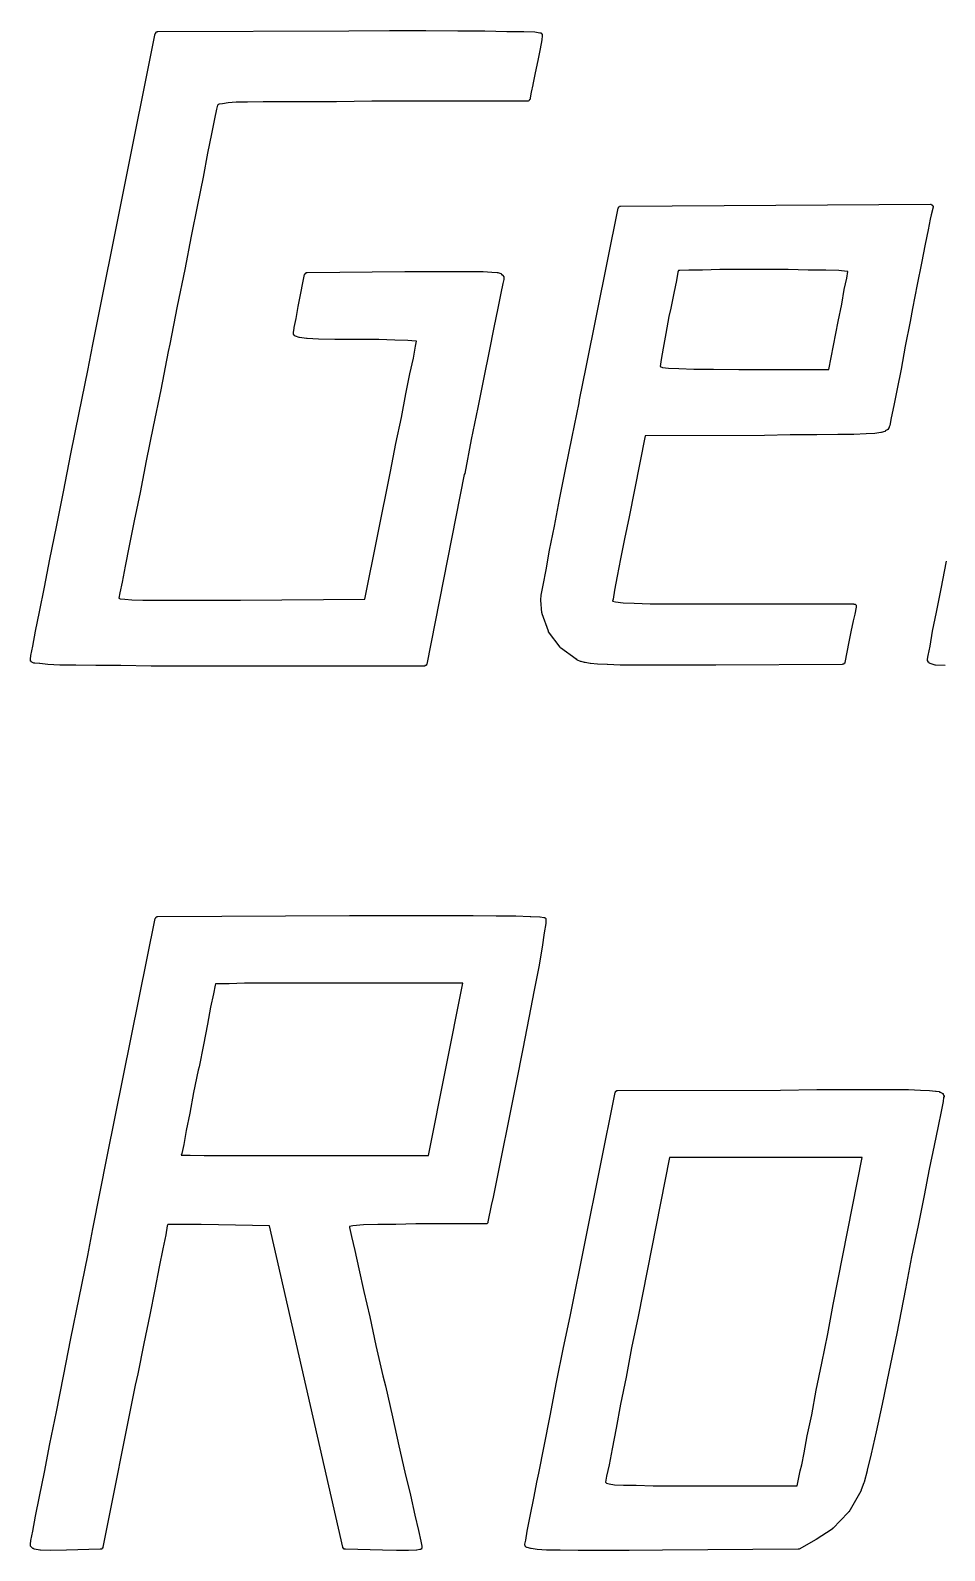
# Model space of a CAD drawing. Extents: x 101.3 to 133.5, y -168.4 to -100.4.
# Drawn here: x 101.559 to 103.39, y -160.374 to -157.33 of the extents above; entities that cross this region are included whole.
import ezdxf

# ---------------------------------------------------------------- set-up
doc = ezdxf.new("R2010")
doc.units = 0
doc.header["$MEASUREMENT"] = 0
doc.layers.add('BLACK', color=7, linetype='CONTINUOUS')

msp = doc.modelspace()

# ---------------------------------------------------------------- linework, layer by layer
at = {"layer": 'Black'}
for p, q in [((101.684, -157.959), (101.809, -157.336)), ((101.809, -157.336), (101.81, -157.336)), ((101.81, -157.335), (101.81, -157.334)), ((101.81, -157.334), (101.811, -157.334)), ((101.81, -157.336), (101.81, -157.335)), ((101.81, -157.335), (101.81, -157.335)), ((101.81, -157.335), (101.81, -157.335)), ((101.811, -157.334), (101.811, -157.333)), ((101.811, -157.333), (101.811, -157.333)), ((101.811, -157.333), (101.812, -157.333)), ((101.812, -157.333), (101.812, -157.333)), ((101.812, -157.333), (101.813, -157.333)), ((101.813, -157.333), (101.813, -157.332)), ((101.813, -157.332), (101.814, -157.332)), ((101.813, -157.333), (101.813, -157.333)), ((101.814, -157.332), (102.197, -157.331)), ((102.197, -157.331), (102.278, -157.33)), ((102.197, -157.331), (102.197, -157.331)), ((102.197, -157.331), (102.197, -157.331)), ((102.278, -157.33), (102.278, -157.33)), ((102.278, -157.33), (102.278, -157.33)), ((102.278, -157.33), (102.351, -157.33)), ((102.351, -157.33), (102.351, -157.33)), ((102.351, -157.33), (102.351, -157.33)), ((102.351, -157.33), (102.415, -157.331)), ((102.415, -157.331), (102.415, -157.331)), ((102.415, -157.331), (102.415, -157.331)), ((102.415, -157.331), (102.469, -157.331)), ((102.469, -157.331), (102.469, -157.331)), ((102.469, -157.331), (102.469, -157.331)), ((102.469, -157.331), (102.513, -157.332)), ((102.513, -157.332), (102.513, -157.332)), ((102.513, -157.332), (102.513, -157.332)), ((102.513, -157.332), (102.547, -157.332)), ((102.547, -157.332), (102.547, -157.332)), ((102.547, -157.332), (102.547, -157.332)), ((102.547, -157.332), (102.569, -157.333)), ((102.569, -157.333), (102.569, -157.333)), ((102.569, -157.333), (102.569, -157.333)), ((102.569, -157.333), (102.579, -157.335)), ((102.579, -157.335), (102.58, -157.335)), ((102.58, -157.335), (102.58, -157.335)), ((102.58, -157.335), (102.58, -157.335)), ((102.58, -157.335), (102.581, -157.335)), ((102.581, -157.335), (102.581, -157.335)), ((102.581, -157.335), (102.582, -157.335)), ((102.582, -157.335), (102.582, -157.336)), ((102.582, -157.336), (102.582, -157.336)), ((102.582, -157.336), (102.582, -157.336)), ((102.582, -157.336), (102.583, -157.337)), ((102.583, -157.337), (102.583, -157.337)), ((102.583, -157.337), (102.584, -157.337)), ((102.584, -157.341), (102.583, -157.349)), ((102.584, -157.337), (102.584, -157.337)), ((102.584, -157.337), (102.584, -157.338)), ((102.584, -157.338), (102.584, -157.339)), ((102.584, -157.339), (102.584, -157.339)), ((102.584, -157.339), (102.584, -157.339)), ((102.584, -157.339), (102.584, -157.34)), ((102.584, -157.34), (102.584, -157.34)), ((102.584, -157.34), (102.584, -157.341)), ((102.584, -157.341), (102.584, -157.341)), ((102.58, -157.367), (102.575, -157.39)), ((102.583, -157.349), (102.58, -157.367)), ((102.58, -157.367), (102.58, -157.367)), ((102.58, -157.367), (102.58, -157.367)), ((102.583, -157.349), (102.583, -157.349)), ((102.583, -157.349), (102.583, -157.349)), ((102.575, -157.39), (102.57, -157.415)), ((102.575, -157.39), (102.575, -157.39)), ((102.575, -157.39), (102.575, -157.39)), ((102.57, -157.415), (102.565, -157.438)), ((102.57, -157.415), (102.57, -157.415)), ((102.57, -157.415), (102.57, -157.415)), ((102.562, -157.454), (102.559, -157.469)), ((102.565, -157.439), (102.562, -157.454)), ((102.562, -157.454), (102.562, -157.454)), ((102.562, -157.454), (102.562, -157.454)), ((102.565, -157.438), (102.565, -157.438)), ((102.565, -157.438), (102.565, -157.439)), ((101.932, -157.488), (101.928, -157.507)), ((101.934, -157.48), (101.932, -157.488)), ((101.935, -157.479), (101.934, -157.48)), ((101.937, -157.478), (101.935, -157.479)), ((101.944, -157.477), (101.937, -157.478)), ((101.955, -157.475), (101.944, -157.477)), ((101.971, -157.474), (101.955, -157.475)), ((101.994, -157.474), (101.971, -157.474)), ((102.025, -157.473), (101.994, -157.474)), ((102.064, -157.473), (102.025, -157.473)), ((102.025, -157.473), (102.025, -157.473)), ((102.113, -157.473), (102.064, -157.473)), ((102.064, -157.473), (102.064, -157.473)), ((102.172, -157.473), (102.113, -157.473)), ((102.243, -157.472), (102.172, -157.473)), ((102.554, -157.472), (102.243, -157.472)), ((102.555, -157.472), (102.554, -157.472)), ((102.554, -157.472), (102.554, -157.472)), ((102.556, -157.472), (102.555, -157.472)), ((102.555, -157.472), (102.555, -157.472)), ((102.555, -157.472), (102.555, -157.472)), ((102.557, -157.471), (102.556, -157.472)), ((102.558, -157.47), (102.557, -157.471)), ((102.557, -157.471), (102.557, -157.471)), ((102.557, -157.471), (102.557, -157.471)), ((102.557, -157.471), (102.557, -157.471)), ((102.559, -157.469), (102.558, -157.469)), ((102.558, -157.469), (102.558, -157.47)), ((102.558, -157.47), (102.558, -157.47)), ((102.558, -157.47), (102.558, -157.47)), ((101.928, -157.507), (101.922, -157.537)), ((101.922, -157.537), (101.914, -157.576)), ((101.922, -157.537), (101.922, -157.537)), ((101.914, -157.576), (101.905, -157.624)), ((101.914, -157.576), (101.914, -157.576)), ((101.905, -157.624), (101.894, -157.679)), ((101.905, -157.624), (101.905, -157.624)), ((101.894, -157.679), (101.881, -157.742)), ((101.894, -157.679), (101.894, -157.679)), ((103.052, -157.68), (103.362, -157.678)), ((103.362, -157.678), (103.362, -157.678)), ((103.362, -157.678), (103.363, -157.678)), ((103.362, -157.678), (103.362, -157.678)), ((103.363, -157.678), (103.364, -157.679)), ((103.364, -157.679), (103.364, -157.679)), ((103.364, -157.679), (103.364, -157.679)), ((103.364, -157.679), (103.364, -157.679)), ((103.364, -157.679), (103.365, -157.679)), ((103.365, -157.679), (103.365, -157.68)), ((102.672, -158.004), (102.736, -157.686)), ((102.736, -157.686), (102.737, -157.685)), ((102.737, -157.684), (102.738, -157.683)), ((102.737, -157.685), (102.737, -157.684)), ((102.737, -157.684), (102.737, -157.684)), ((102.737, -157.684), (102.737, -157.684)), ((102.738, -157.683), (102.739, -157.682)), ((102.738, -157.683), (102.738, -157.683)), ((102.738, -157.683), (102.738, -157.683)), ((102.738, -157.683), (102.738, -157.683)), ((102.739, -157.682), (102.74, -157.682)), ((102.74, -157.682), (102.74, -157.682)), ((102.74, -157.682), (102.74, -157.682)), ((102.74, -157.682), (102.741, -157.682)), ((102.741, -157.682), (103.052, -157.68)), ((102.741, -157.682), (102.741, -157.682)), ((103.361, -157.708), (103.357, -157.729)), ((103.363, -157.699), (103.361, -157.708)), ((103.361, -157.708), (103.361, -157.708)), ((103.367, -157.684), (103.363, -157.699)), ((103.365, -157.68), (103.365, -157.68)), ((103.365, -157.68), (103.366, -157.68)), ((103.366, -157.68), (103.366, -157.681)), ((103.366, -157.681), (103.366, -157.681)), ((103.366, -157.681), (103.366, -157.681)), ((103.366, -157.681), (103.367, -157.682)), ((103.367, -157.682), (103.367, -157.682)), ((103.367, -157.682), (103.367, -157.683)), ((103.367, -157.683), (103.367, -157.683)), ((103.367, -157.683), (103.367, -157.683)), ((103.367, -157.683), (103.367, -157.684)), ((103.367, -157.684), (103.367, -157.684)), ((103.367, -157.684), (103.367, -157.684)), ((103.357, -157.729), (103.351, -157.758)), ((103.357, -157.729), (103.357, -157.729)), ((101.881, -157.742), (101.868, -157.809)), ((103.351, -157.758), (103.344, -157.796)), ((103.351, -157.758), (103.351, -157.758)), ((103.344, -157.796), (103.335, -157.839)), ((103.344, -157.796), (103.344, -157.796)), ((101.868, -157.809), (101.853, -157.882)), ((102.097, -157.873), (102.108, -157.819)), ((102.108, -157.819), (102.109, -157.818)), ((102.109, -157.817), (102.11, -157.816)), ((102.109, -157.818), (102.109, -157.817)), ((102.109, -157.817), (102.109, -157.817)), ((102.109, -157.817), (102.109, -157.817)), ((102.109, -157.817), (102.109, -157.817)), ((102.11, -157.816), (102.11, -157.816)), ((102.11, -157.816), (102.11, -157.816)), ((102.11, -157.816), (102.111, -157.816)), ((102.111, -157.816), (102.111, -157.815)), ((102.111, -157.815), (102.112, -157.815)), ((102.112, -157.815), (102.112, -157.815)), ((102.112, -157.815), (102.112, -157.815)), ((102.112, -157.815), (102.113, -157.815)), ((102.113, -157.815), (102.309, -157.813)), ((102.309, -157.813), (102.309, -157.813)), ((102.309, -157.813), (102.364, -157.813)), ((102.364, -157.813), (102.364, -157.813)), ((102.364, -157.813), (102.364, -157.813)), ((102.364, -157.813), (102.408, -157.813)), ((102.408, -157.813), (102.408, -157.813)), ((102.408, -157.813), (102.408, -157.813)), ((102.408, -157.813), (102.441, -157.813)), ((102.441, -157.813), (102.441, -157.813)), ((102.441, -157.813), (102.441, -157.813)), ((102.441, -157.813), (102.466, -157.813)), ((102.466, -157.813), (102.466, -157.813)), ((102.466, -157.813), (102.466, -157.813)), ((102.466, -157.813), (102.483, -157.814)), ((102.483, -157.814), (102.483, -157.814)), ((102.483, -157.814), (102.483, -157.814)), ((102.483, -157.814), (102.494, -157.815)), ((102.494, -157.815), (102.495, -157.815)), ((102.495, -157.815), (102.495, -157.815)), ((102.495, -157.815), (102.501, -157.817)), ((102.501, -157.817), (102.502, -157.817)), ((102.502, -157.817), (102.502, -157.818)), ((102.502, -157.818), (102.502, -157.818)), ((102.502, -157.818), (102.503, -157.818)), ((102.503, -157.818), (102.503, -157.818)), ((102.503, -157.818), (102.503, -157.819)), ((102.503, -157.819), (102.506, -157.821)), ((102.507, -157.829), (102.505, -157.837)), ((102.506, -157.821), (102.506, -157.821)), ((102.506, -157.821), (102.506, -157.821)), ((102.506, -157.821), (102.506, -157.822)), ((102.506, -157.822), (102.507, -157.823)), ((102.507, -157.823), (102.507, -157.823)), ((102.507, -157.823), (102.507, -157.823)), ((102.507, -157.823), (102.507, -157.824)), ((102.507, -157.824), (102.507, -157.824)), ((102.507, -157.824), (102.507, -157.824)), ((102.507, -157.824), (102.507, -157.825)), ((102.507, -157.825), (102.507, -157.828)), ((102.507, -157.828), (102.507, -157.828)), ((102.507, -157.828), (102.507, -157.829)), ((102.507, -157.829), (102.507, -157.829)), ((102.853, -157.831), (102.848, -157.856)), ((102.856, -157.814), (102.853, -157.831)), ((102.853, -157.831), (102.853, -157.831)), ((102.853, -157.831), (102.853, -157.831)), ((102.857, -157.811), (102.856, -157.814)), ((102.856, -157.814), (102.856, -157.814)), ((102.856, -157.814), (102.856, -157.814)), ((102.86, -157.811), (102.857, -157.811)), ((102.878, -157.81), (102.86, -157.811)), ((102.905, -157.81), (102.878, -157.81)), ((102.94, -157.809), (102.905, -157.81)), ((102.905, -157.81), (102.905, -157.81)), ((102.981, -157.809), (102.94, -157.809)), ((102.94, -157.809), (102.94, -157.809)), ((103.027, -157.809), (102.981, -157.809)), ((103.031, -157.809), (103.027, -157.809)), ((103.077, -157.809), (103.031, -157.809)), ((103.117, -157.81), (103.077, -157.809)), ((103.077, -157.809), (103.077, -157.809)), ((103.152, -157.81), (103.117, -157.81)), ((103.178, -157.811), (103.152, -157.81)), ((103.195, -157.813), (103.178, -157.811)), ((103.189, -157.849), (103.194, -157.826)), ((103.194, -157.826), (103.196, -157.813)), ((103.196, -157.813), (103.195, -157.813)), ((102.501, -157.856), (102.495, -157.886)), ((102.505, -157.837), (102.501, -157.856)), ((102.505, -157.837), (102.505, -157.837)), ((102.848, -157.856), (102.842, -157.886)), ((102.848, -157.856), (102.848, -157.856)), ((102.848, -157.856), (102.848, -157.856)), ((103.184, -157.878), (103.189, -157.849)), ((103.335, -157.839), (103.326, -157.887)), ((103.335, -157.839), (103.335, -157.839)), ((101.853, -157.882), (101.838, -157.958)), ((101.853, -157.882), (101.853, -157.882)), ((102.091, -157.907), (102.095, -157.883)), ((102.095, -157.883), (102.097, -157.873)), ((102.095, -157.883), (102.095, -157.883)), ((102.095, -157.883), (102.095, -157.883)), ((102.097, -157.873), (102.097, -157.873)), ((102.097, -157.873), (102.097, -157.873)), ((102.495, -157.886), (102.487, -157.925)), ((102.495, -157.886), (102.495, -157.886)), ((102.842, -157.886), (102.838, -157.903)), ((102.842, -157.886), (102.842, -157.886)), ((102.842, -157.886), (102.842, -157.886)), ((103.177, -157.913), (103.184, -157.878)), ((103.184, -157.878), (103.184, -157.878)), ((103.326, -157.887), (103.321, -157.913)), ((102.087, -157.925), (102.091, -157.907)), ((102.091, -157.907), (102.091, -157.907)), ((102.091, -157.907), (102.091, -157.907)), ((102.838, -157.903), (102.832, -157.937)), ((102.838, -157.903), (102.838, -157.903)), ((103.158, -158.009), (103.177, -157.913)), ((103.177, -157.913), (103.177, -157.913)), ((103.321, -157.913), (103.311, -157.962)), ((103.321, -157.913), (103.321, -157.913)), ((102.086, -157.935), (102.087, -157.926)), ((102.086, -157.936), (102.086, -157.935)), ((102.086, -157.937), (102.086, -157.936)), ((102.086, -157.938), (102.086, -157.937)), ((102.086, -157.937), (102.086, -157.937)), ((102.086, -157.937), (102.086, -157.937)), ((102.086, -157.937), (102.086, -157.937)), ((102.087, -157.94), (102.086, -157.938)), ((102.087, -157.926), (102.087, -157.925)), ((102.087, -157.925), (102.087, -157.925)), ((102.088, -157.941), (102.087, -157.94)), ((102.087, -157.94), (102.087, -157.94)), ((102.087, -157.94), (102.087, -157.94)), ((102.089, -157.942), (102.088, -157.941)), ((102.088, -157.941), (102.088, -157.941)), ((102.088, -157.941), (102.088, -157.941)), ((102.088, -157.941), (102.088, -157.941)), ((102.09, -157.942), (102.089, -157.942)), ((102.097, -157.945), (102.09, -157.942)), ((102.09, -157.942), (102.09, -157.942)), ((102.09, -157.942), (102.09, -157.942)), ((102.098, -157.945), (102.097, -157.945)), ((102.097, -157.945), (102.097, -157.945)), ((102.112, -157.947), (102.098, -157.945)), ((102.113, -157.947), (102.112, -157.947)), ((102.112, -157.947), (102.112, -157.947)), ((102.136, -157.948), (102.113, -157.947)), ((102.169, -157.949), (102.136, -157.948)), ((102.136, -157.948), (102.136, -157.948)), ((102.136, -157.948), (102.136, -157.948)), ((102.214, -157.949), (102.169, -157.949)), ((102.169, -157.949), (102.169, -157.949)), ((102.169, -157.949), (102.169, -157.949)), ((102.219, -157.949), (102.214, -157.949)), ((102.214, -157.949), (102.214, -157.949)), ((102.214, -157.949), (102.214, -157.949)), ((102.257, -157.949), (102.219, -157.949)), ((102.289, -157.95), (102.257, -157.949)), ((102.315, -157.951), (102.289, -157.95)), ((102.331, -157.952), (102.315, -157.951)), ((102.33, -157.962), (102.332, -157.952)), ((102.332, -157.952), (102.331, -157.952)), ((102.487, -157.925), (102.478, -157.972)), ((102.487, -157.925), (102.487, -157.925)), ((102.832, -157.937), (102.826, -157.966)), ((101.674, -158.011), (101.684, -157.959)), ((101.684, -157.959), (101.684, -157.959)), ((101.835, -157.973), (101.82, -158.05)), ((101.838, -157.958), (101.835, -157.973)), ((101.835, -157.973), (101.835, -157.973)), ((102.326, -157.986), (102.33, -157.962)), ((102.478, -157.972), (102.467, -158.025)), ((102.826, -157.966), (102.822, -157.989)), ((102.826, -157.966), (102.826, -157.966)), ((103.311, -157.962), (103.303, -158.008)), ((103.311, -157.962), (103.311, -157.962)), ((103.311, -157.962), (103.311, -157.962)), ((101.657, -158.096), (101.674, -158.011)), ((101.674, -158.011), (101.674, -158.011)), ((102.319, -158.018), (102.326, -157.986)), ((102.659, -158.07), (102.672, -158.004)), ((102.822, -157.989), (102.82, -158.003)), ((102.82, -158.003), (102.82, -158.003)), ((102.82, -158.003), (102.825, -158.005)), ((102.825, -158.005), (102.837, -158.006)), ((102.837, -158.006), (102.858, -158.007)), ((102.858, -158.007), (102.888, -158.008)), ((102.888, -158.008), (102.927, -158.008)), ((102.927, -158.008), (102.927, -158.008)), ((102.927, -158.008), (102.978, -158.009)), ((102.978, -158.009), (102.988, -158.009)), ((102.988, -158.009), (103.158, -158.009)), ((103.303, -158.008), (103.295, -158.048)), ((103.303, -158.008), (103.303, -158.008)), ((103.303, -158.008), (103.303, -158.008)), ((102.311, -158.058), (102.319, -158.018)), ((102.467, -158.025), (102.455, -158.085)), ((102.467, -158.025), (102.467, -158.025)), ((101.82, -158.05), (101.805, -158.123)), ((101.82, -158.05), (101.82, -158.05)), ((102.302, -158.105), (102.311, -158.058)), ((102.658, -158.076), (102.659, -158.07)), ((103.295, -158.048), (103.288, -158.081)), ((103.295, -158.048), (103.295, -158.048)), ((103.295, -158.048), (103.295, -158.048)), ((101.64, -158.178), (101.657, -158.096)), ((101.657, -158.096), (101.657, -158.096)), ((102.291, -158.157), (102.302, -158.105)), ((102.302, -158.105), (102.302, -158.105)), ((102.455, -158.085), (102.442, -158.149)), ((102.644, -158.144), (102.658, -158.076)), ((102.658, -158.076), (102.658, -158.076)), ((102.658, -158.076), (102.658, -158.076)), ((103.288, -158.081), (103.283, -158.106)), ((103.288, -158.081), (103.288, -158.081)), ((103.288, -158.081), (103.288, -158.081)), ((101.805, -158.123), (101.791, -158.192)), ((101.805, -158.123), (101.805, -158.123)), ((103.262, -158.135), (103.25, -158.137)), ((103.263, -158.135), (103.262, -158.135)), ((103.262, -158.135), (103.262, -158.135)), ((103.27, -158.133), (103.263, -158.135)), ((103.271, -158.133), (103.27, -158.133)), ((103.275, -158.13), (103.271, -158.132)), ((103.271, -158.132), (103.271, -158.133)), ((103.276, -158.13), (103.275, -158.13)), ((103.275, -158.13), (103.275, -158.13)), ((103.277, -158.129), (103.276, -158.129)), ((103.276, -158.129), (103.276, -158.129)), ((103.276, -158.129), (103.276, -158.13)), ((103.278, -158.126), (103.277, -158.128)), ((103.277, -158.128), (103.277, -158.129)), ((103.279, -158.125), (103.278, -158.126)), ((103.28, -158.121), (103.279, -158.124)), ((103.279, -158.124), (103.279, -158.125)), ((103.283, -158.106), (103.28, -158.121)), ((103.28, -158.121), (103.28, -158.121)), ((103.28, -158.121), (103.28, -158.121)), ((103.283, -158.106), (103.283, -158.106)), ((103.283, -158.106), (103.283, -158.106)), ((102.28, -158.213), (102.291, -158.157)), ((102.442, -158.149), (102.429, -158.217)), ((102.631, -158.209), (102.644, -158.144)), ((102.644, -158.144), (102.644, -158.144)), ((102.644, -158.144), (102.644, -158.144)), ((102.79, -158.142), (102.758, -158.304)), ((103.029, -158.141), (102.79, -158.142)), ((103.081, -158.14), (103.029, -158.141)), ((103.029, -158.141), (103.029, -158.141)), ((103.029, -158.141), (103.029, -158.141)), ((103.082, -158.14), (103.081, -158.14)), ((103.081, -158.14), (103.081, -158.14)), ((103.134, -158.14), (103.082, -158.14)), ((103.176, -158.139), (103.134, -158.14)), ((103.134, -158.14), (103.134, -158.14)), ((103.134, -158.14), (103.134, -158.14)), ((103.208, -158.139), (103.176, -158.139)), ((103.176, -158.139), (103.176, -158.139)), ((103.176, -158.139), (103.176, -158.139)), ((103.233, -158.138), (103.208, -158.139)), ((103.208, -158.139), (103.208, -158.139)), ((103.208, -158.139), (103.208, -158.139)), ((103.25, -158.137), (103.233, -158.138)), ((103.233, -158.138), (103.233, -158.138)), ((103.233, -158.138), (103.233, -158.138)), ((103.25, -158.137), (103.25, -158.137)), ((103.25, -158.137), (103.25, -158.137)), ((101.625, -158.254), (101.64, -158.178)), ((101.64, -158.178), (101.64, -158.178)), ((101.791, -158.192), (101.779, -158.255)), ((101.791, -158.192), (101.791, -158.192)), ((102.229, -158.469), (102.28, -158.213)), ((102.28, -158.213), (102.28, -158.213)), ((102.428, -158.219), (102.353, -158.599)), ((102.429, -158.217), (102.428, -158.219)), ((102.619, -158.269), (102.631, -158.209)), ((102.631, -158.209), (102.631, -158.209)), ((101.611, -158.324), (101.625, -158.254)), ((101.625, -158.254), (101.625, -158.254)), ((101.779, -158.255), (101.767, -158.312)), ((101.779, -158.255), (101.779, -158.255)), ((102.609, -158.323), (102.619, -158.269)), ((102.619, -158.269), (102.619, -158.269)), ((102.619, -158.269), (102.619, -158.269)), ((101.767, -158.312), (101.757, -158.362)), ((101.767, -158.312), (101.767, -158.312)), ((102.758, -158.304), (102.749, -158.348)), ((101.598, -158.389), (101.611, -158.324)), ((101.611, -158.324), (101.611, -158.324)), ((102.599, -158.371), (102.609, -158.323)), ((102.609, -158.323), (102.609, -158.323)), ((102.609, -158.323), (102.609, -158.323)), ((102.749, -158.348), (102.741, -158.388)), ((101.757, -158.362), (101.749, -158.403)), ((101.757, -158.362), (101.757, -158.362)), ((101.757, -158.362), (101.757, -158.362)), ((102.592, -158.41), (102.599, -158.371)), ((102.599, -158.371), (102.599, -158.371)), ((102.599, -158.371), (102.599, -158.371)), ((101.587, -158.445), (101.598, -158.389)), ((101.598, -158.389), (101.598, -158.389)), ((101.749, -158.403), (101.743, -158.435)), ((101.749, -158.403), (101.749, -158.403)), ((101.749, -158.403), (101.749, -158.403)), ((102.741, -158.388), (102.734, -158.423)), ((102.741, -158.388), (102.741, -158.388)), ((103.383, -158.448), (103.394, -158.393)), ((101.743, -158.435), (101.738, -158.456)), ((101.743, -158.435), (101.743, -158.435)), ((101.743, -158.435), (101.743, -158.435)), ((102.586, -158.441), (102.592, -158.41)), ((102.592, -158.41), (102.592, -158.41)), ((102.592, -158.41), (102.592, -158.41)), ((102.734, -158.423), (102.729, -158.451)), ((101.577, -158.494), (101.587, -158.445)), ((101.587, -158.445), (101.587, -158.445)), ((101.738, -158.456), (101.736, -158.467)), ((101.736, -158.467), (101.736, -158.467)), ((101.736, -158.467), (101.736, -158.467)), ((101.736, -158.467), (101.736, -158.467)), ((101.736, -158.467), (101.736, -158.467)), ((101.736, -158.467), (101.739, -158.468)), ((101.738, -158.456), (101.738, -158.456)), ((101.738, -158.456), (101.738, -158.456)), ((101.739, -158.468), (101.748, -158.469)), ((101.748, -158.469), (101.762, -158.47)), ((101.762, -158.47), (101.784, -158.471)), ((101.98, -158.471), (102.229, -158.469)), ((102.581, -158.47), (102.582, -158.461)), ((102.581, -158.471), (102.581, -158.47)), ((102.582, -158.461), (102.586, -158.441)), ((102.582, -158.461), (102.582, -158.461)), ((102.582, -158.461), (102.582, -158.461)), ((102.586, -158.441), (102.586, -158.441)), ((102.586, -158.441), (102.586, -158.441)), ((102.726, -158.469), (102.725, -158.473)), ((102.729, -158.451), (102.726, -158.469)), ((102.729, -158.451), (102.729, -158.451)), ((103.374, -158.495), (103.383, -158.448)), ((103.383, -158.448), (103.383, -158.448)), ((103.383, -158.448), (103.383, -158.448)), ((101.569, -158.533), (101.577, -158.494)), ((101.577, -158.494), (101.577, -158.494)), ((101.577, -158.494), (101.577, -158.494)), ((101.784, -158.471), (101.813, -158.471)), ((101.813, -158.471), (101.851, -158.471)), ((101.851, -158.471), (101.9, -158.471)), ((101.9, -158.471), (101.959, -158.471)), ((101.959, -158.471), (101.98, -158.471)), ((102.583, -158.496), (102.581, -158.471)), ((102.581, -158.471), (102.581, -158.471)), ((102.584, -158.497), (102.583, -158.496)), ((102.584, -158.498), (102.584, -158.497)), ((102.597, -158.533), (102.584, -158.498)), ((102.725, -158.473), (102.731, -158.474)), ((102.731, -158.474), (102.746, -158.476)), ((102.746, -158.476), (102.768, -158.477)), ((102.768, -158.477), (102.8, -158.478)), ((102.8, -158.478), (102.841, -158.478)), ((102.841, -158.478), (102.841, -158.478)), ((102.841, -158.478), (102.893, -158.478)), ((102.893, -158.478), (102.957, -158.478)), ((102.957, -158.478), (102.964, -158.478)), ((102.964, -158.478), (103.208, -158.478)), ((103.21, -158.499), (103.207, -158.512)), ((103.208, -158.478), (103.208, -158.479)), ((103.208, -158.479), (103.209, -158.479)), ((103.209, -158.479), (103.209, -158.479)), ((103.209, -158.479), (103.21, -158.479)), ((103.21, -158.479), (103.21, -158.479)), ((103.21, -158.479), (103.21, -158.479)), ((103.21, -158.479), (103.211, -158.479)), ((103.213, -158.485), (103.21, -158.499)), ((103.211, -158.479), (103.212, -158.48)), ((103.212, -158.48), (103.212, -158.48)), ((103.212, -158.48), (103.212, -158.48)), ((103.212, -158.48), (103.212, -158.48)), ((103.212, -158.48), (103.213, -158.481)), ((103.213, -158.481), (103.213, -158.481)), ((103.213, -158.481), (103.213, -158.481)), ((103.213, -158.481), (103.213, -158.482)), ((103.213, -158.482), (103.213, -158.483)), ((103.213, -158.483), (103.213, -158.483)), ((103.213, -158.483), (103.213, -158.483)), ((103.213, -158.483), (103.213, -158.484)), ((103.213, -158.484), (103.213, -158.484)), ((103.213, -158.484), (103.213, -158.485)), ((103.213, -158.485), (103.213, -158.485)), ((103.366, -158.533), (103.374, -158.495)), ((103.374, -158.495), (103.374, -158.495)), ((103.374, -158.495), (103.374, -158.495)), ((103.207, -158.512), (103.202, -158.534)), ((103.207, -158.512), (103.207, -158.512)), ((101.564, -158.563), (101.569, -158.533)), ((101.569, -158.533), (101.569, -158.533)), ((101.569, -158.533), (101.569, -158.533)), ((102.597, -158.534), (102.597, -158.533)), ((102.62, -158.565), (102.597, -158.534)), ((102.597, -158.534), (102.597, -158.534)), ((103.198, -158.554), (103.19, -158.596)), ((103.202, -158.534), (103.198, -158.554)), ((103.198, -158.554), (103.198, -158.554)), ((103.361, -158.563), (103.366, -158.533)), ((103.366, -158.533), (103.366, -158.533)), ((103.366, -158.533), (103.366, -158.533)), ((101.559, -158.589), (101.56, -158.582)), ((101.559, -158.59), (101.559, -158.589)), ((101.559, -158.591), (101.559, -158.59)), ((101.559, -158.59), (101.559, -158.59)), ((101.559, -158.59), (101.559, -158.59)), ((101.559, -158.592), (101.559, -158.591)), ((101.559, -158.591), (101.559, -158.591)), ((101.559, -158.593), (101.559, -158.592)), ((101.56, -158.582), (101.564, -158.563)), ((101.56, -158.582), (101.56, -158.582)), ((101.56, -158.582), (101.56, -158.582)), ((101.564, -158.563), (101.564, -158.563)), ((101.564, -158.563), (101.564, -158.563)), ((102.621, -158.566), (102.62, -158.565)), ((102.652, -158.589), (102.621, -158.566)), ((102.621, -158.566), (102.621, -158.566)), ((102.652, -158.59), (102.652, -158.589)), ((102.652, -158.589), (102.652, -158.589)), ((102.654, -158.59), (102.652, -158.59)), ((102.654, -158.591), (102.654, -158.59)), ((102.655, -158.591), (102.654, -158.591)), ((102.661, -158.594), (102.655, -158.591)), ((103.356, -158.589), (103.357, -158.582)), ((103.356, -158.59), (103.356, -158.589)), ((103.356, -158.589), (103.356, -158.589)), ((103.356, -158.589), (103.356, -158.589)), ((103.356, -158.591), (103.356, -158.59)), ((103.356, -158.592), (103.356, -158.591)), ((103.356, -158.591), (103.356, -158.591)), ((103.356, -158.591), (103.356, -158.591)), ((103.358, -158.595), (103.356, -158.592)), ((103.356, -158.592), (103.356, -158.592)), ((103.356, -158.592), (103.356, -158.592)), ((103.356, -158.592), (103.356, -158.592)), ((103.357, -158.582), (103.361, -158.563)), ((103.357, -158.582), (103.357, -158.582)), ((103.357, -158.582), (103.357, -158.582)), ((103.361, -158.563), (103.361, -158.563)), ((103.361, -158.563), (103.361, -158.563)), ((101.56, -158.593), (101.559, -158.593)), ((101.56, -158.594), (101.56, -158.593)), ((101.56, -158.593), (101.56, -158.593)), ((101.56, -158.593), (101.56, -158.593)), ((101.561, -158.594), (101.56, -158.594)), ((101.561, -158.595), (101.561, -158.594)), ((101.561, -158.594), (101.561, -158.594)), ((101.562, -158.595), (101.561, -158.595)), ((101.566, -158.597), (101.562, -158.595)), ((101.562, -158.595), (101.562, -158.595)), ((101.562, -158.595), (101.562, -158.595)), ((101.567, -158.597), (101.566, -158.597)), ((101.568, -158.597), (101.567, -158.597)), ((101.577, -158.598), (101.568, -158.597)), ((101.578, -158.598), (101.577, -158.598)), ((101.594, -158.6), (101.578, -158.598)), ((101.578, -158.598), (101.578, -158.598)), ((101.618, -158.601), (101.594, -158.6)), ((101.594, -158.6), (101.594, -158.6)), ((101.594, -158.6), (101.594, -158.6)), ((101.65, -158.601), (101.618, -158.601)), ((101.618, -158.601), (101.618, -158.601)), ((101.618, -158.601), (101.618, -158.601)), ((101.69, -158.602), (101.65, -158.601)), ((101.65, -158.601), (101.65, -158.601)), ((101.65, -158.601), (101.65, -158.601)), ((101.74, -158.602), (101.69, -158.602)), ((101.69, -158.602), (101.69, -158.602)), ((101.69, -158.602), (101.69, -158.602)), ((101.801, -158.603), (101.74, -158.602)), ((101.74, -158.602), (101.74, -158.602)), ((101.74, -158.602), (101.74, -158.602)), ((101.872, -158.603), (101.801, -158.603)), ((101.801, -158.603), (101.801, -158.603)), ((101.801, -158.603), (101.801, -158.603)), ((101.956, -158.603), (101.872, -158.603)), ((101.872, -158.603), (101.872, -158.603)), ((101.872, -158.603), (101.872, -158.603)), ((102.348, -158.603), (101.956, -158.603)), ((101.956, -158.603), (101.956, -158.603)), ((101.956, -158.603), (101.956, -158.603)), ((102.349, -158.603), (102.348, -158.603)), ((102.35, -158.602), (102.349, -158.602)), ((102.349, -158.602), (102.349, -158.603)), ((102.349, -158.603), (102.349, -158.603)), ((102.349, -158.603), (102.349, -158.603)), ((102.351, -158.602), (102.35, -158.602)), ((102.352, -158.601), (102.351, -158.602)), ((102.351, -158.602), (102.351, -158.602)), ((102.351, -158.602), (102.351, -158.602)), ((102.353, -158.599), (102.352, -158.6)), ((102.352, -158.6), (102.352, -158.6)), ((102.352, -158.6), (102.352, -158.6)), ((102.352, -158.6), (102.352, -158.6)), ((102.352, -158.6), (102.352, -158.601)), ((102.662, -158.594), (102.661, -158.594)), ((102.661, -158.594), (102.661, -158.594)), ((102.669, -158.596), (102.662, -158.594)), ((102.67, -158.596), (102.669, -158.596)), ((102.68, -158.598), (102.67, -158.596)), ((102.67, -158.596), (102.67, -158.596)), ((102.681, -158.598), (102.68, -158.598)), ((102.695, -158.599), (102.681, -158.598)), ((102.681, -158.598), (102.681, -158.598)), ((102.714, -158.6), (102.695, -158.599)), ((102.695, -158.599), (102.695, -158.599)), ((102.695, -158.599), (102.695, -158.599)), ((102.715, -158.6), (102.714, -158.6)), ((102.714, -158.6), (102.714, -158.6)), ((102.74, -158.601), (102.715, -158.6)), ((102.773, -158.601), (102.74, -158.601)), ((102.74, -158.601), (102.74, -158.601)), ((102.74, -158.601), (102.74, -158.601)), ((102.816, -158.601), (102.773, -158.601)), ((102.773, -158.601), (102.773, -158.601)), ((102.773, -158.601), (102.773, -158.601)), ((102.868, -158.601), (102.816, -158.601)), ((102.816, -158.601), (102.816, -158.601)), ((102.816, -158.601), (102.816, -158.601)), ((102.932, -158.601), (102.868, -158.601)), ((102.868, -158.601), (102.868, -158.601)), ((102.868, -158.601), (102.868, -158.601)), ((103.185, -158.6), (102.932, -158.601)), ((102.932, -158.601), (102.932, -158.601)), ((102.932, -158.601), (102.932, -158.601)), ((103.186, -158.599), (103.185, -158.6)), ((103.187, -158.599), (103.186, -158.599)), ((103.188, -158.599), (103.187, -158.599)), ((103.187, -158.599), (103.187, -158.599)), ((103.187, -158.599), (103.187, -158.599)), ((103.189, -158.598), (103.188, -158.598)), ((103.188, -158.598), (103.188, -158.598)), ((103.188, -158.598), (103.188, -158.599)), ((103.188, -158.599), (103.188, -158.599)), ((103.19, -158.597), (103.189, -158.598)), ((103.19, -158.596), (103.19, -158.596)), ((103.19, -158.596), (103.19, -158.597)), ((103.19, -158.597), (103.19, -158.597)), ((103.19, -158.597), (103.19, -158.597)), ((103.358, -158.596), (103.358, -158.595)), ((103.358, -158.595), (103.358, -158.595)), ((103.359, -158.596), (103.358, -158.596)), ((103.359, -158.597), (103.359, -158.596)), ((103.36, -158.597), (103.359, -158.597)), ((103.361, -158.598), (103.36, -158.597)), ((103.36, -158.597), (103.36, -158.597)), ((103.36, -158.597), (103.36, -158.597)), ((103.371, -158.601), (103.361, -158.598)), ((103.361, -158.598), (103.361, -158.598)), ((103.361, -158.598), (103.361, -158.598)), ((103.372, -158.601), (103.371, -158.601)), ((103.371, -158.601), (103.371, -158.601)), ((103.391, -158.602), (103.372, -158.601)), ((101.713, -159.585), (101.809, -159.108)), ((101.809, -159.108), (101.81, -159.107)), ((101.81, -159.106), (101.811, -159.105)), ((101.81, -159.107), (101.81, -159.106)), ((101.81, -159.106), (101.81, -159.106)), ((101.81, -159.106), (101.81, -159.106)), ((101.81, -159.106), (101.81, -159.106)), ((101.811, -159.105), (101.811, -159.105)), ((101.811, -159.105), (101.811, -159.105)), ((101.811, -159.105), (101.812, -159.105)), ((101.812, -159.105), (101.812, -159.104)), ((101.812, -159.104), (101.813, -159.104)), ((101.813, -159.104), (101.813, -159.104)), ((101.813, -159.104), (101.813, -159.104)), ((101.813, -159.104), (101.814, -159.104)), ((101.814, -159.104), (102.198, -159.102)), ((102.198, -159.102), (102.198, -159.102)), ((102.198, -159.102), (102.198, -159.102)), ((102.198, -159.102), (102.267, -159.102)), ((102.267, -159.102), (102.267, -159.102)), ((102.267, -159.102), (102.267, -159.102)), ((102.267, -159.102), (102.332, -159.102)), ((102.332, -159.102), (102.332, -159.102)), ((102.332, -159.102), (102.332, -159.102)), ((102.332, -159.102), (102.392, -159.102)), ((102.392, -159.102), (102.392, -159.102)), ((102.392, -159.102), (102.392, -159.102)), ((102.392, -159.102), (102.446, -159.102)), ((102.446, -159.102), (102.446, -159.102)), ((102.446, -159.102), (102.446, -159.102)), ((102.446, -159.102), (102.492, -159.103)), ((102.492, -159.103), (102.492, -159.103)), ((102.492, -159.103), (102.492, -159.103)), ((102.492, -159.103), (102.531, -159.103)), ((102.531, -159.103), (102.531, -159.103)), ((102.531, -159.103), (102.531, -159.103)), ((102.531, -159.103), (102.56, -159.104)), ((102.56, -159.104), (102.56, -159.104)), ((102.56, -159.104), (102.561, -159.104)), ((102.561, -159.104), (102.579, -159.105)), ((102.579, -159.105), (102.58, -159.105)), ((102.58, -159.105), (102.58, -159.105)), ((102.58, -159.105), (102.587, -159.106)), ((102.587, -159.106), (102.587, -159.106)), ((102.587, -159.106), (102.588, -159.106)), ((102.588, -159.106), (102.588, -159.106)), ((102.588, -159.106), (102.588, -159.106)), ((102.588, -159.106), (102.588, -159.106)), ((102.588, -159.106), (102.589, -159.106)), ((102.589, -159.106), (102.589, -159.106)), ((102.589, -159.106), (102.589, -159.106)), ((102.589, -159.106), (102.589, -159.107)), ((102.589, -159.107), (102.59, -159.107)), ((102.59, -159.107), (102.59, -159.107)), ((102.59, -159.107), (102.59, -159.107)), ((102.59, -159.107), (102.59, -159.107)), ((102.59, -159.107), (102.59, -159.107)), ((102.59, -159.107), (102.59, -159.107)), ((102.59, -159.107), (102.591, -159.108)), ((102.591, -159.108), (102.591, -159.108)), ((102.591, -159.108), (102.591, -159.108)), ((102.591, -159.108), (102.591, -159.109)), ((102.591, -159.109), (102.591, -159.109)), ((102.591, -159.109), (102.591, -159.109)), ((102.591, -159.109), (102.591, -159.109)), ((102.591, -159.109), (102.591, -159.11)), ((102.588, -159.137), (102.584, -159.166)), ((102.591, -159.118), (102.588, -159.137)), ((102.588, -159.137), (102.588, -159.137)), ((102.588, -159.137), (102.588, -159.137)), ((102.591, -159.11), (102.591, -159.11)), ((102.591, -159.11), (102.591, -159.11)), ((102.591, -159.11), (102.591, -159.11)), ((102.591, -159.11), (102.591, -159.111)), ((102.591, -159.111), (102.591, -159.118)), ((102.591, -159.118), (102.591, -159.118)), ((102.591, -159.118), (102.591, -159.118)), ((102.584, -159.166), (102.577, -159.205)), ((102.584, -159.166), (102.584, -159.166)), ((102.584, -159.166), (102.584, -159.166)), ((102.577, -159.205), (102.568, -159.252)), ((102.577, -159.205), (102.577, -159.205)), ((102.577, -159.205), (102.577, -159.205)), ((101.926, -159.259), (101.92, -159.286)), ((101.929, -159.242), (101.926, -159.259)), ((101.926, -159.259), (101.926, -159.259)), ((101.926, -159.259), (101.926, -159.259)), ((101.93, -159.239), (101.929, -159.242)), ((101.929, -159.242), (101.929, -159.242)), ((101.929, -159.242), (101.929, -159.242)), ((101.936, -159.239), (101.93, -159.239)), ((101.957, -159.239), (101.936, -159.239)), ((101.988, -159.238), (101.957, -159.239)), ((101.957, -159.239), (101.957, -159.239)), ((102.026, -159.238), (101.988, -159.238)), ((101.988, -159.238), (101.988, -159.238)), ((102.072, -159.238), (102.026, -159.238)), ((102.123, -159.238), (102.072, -159.238)), ((102.178, -159.238), (102.123, -159.238)), ((102.425, -159.238), (102.178, -159.238)), ((102.356, -159.583), (102.425, -159.238)), ((102.568, -159.252), (102.557, -159.307)), ((102.568, -159.252), (102.568, -159.252)), ((102.568, -159.252), (102.568, -159.252)), ((101.92, -159.286), (101.914, -159.32)), ((101.92, -159.286), (101.92, -159.286)), ((101.92, -159.286), (101.92, -159.286)), ((101.914, -159.32), (101.906, -159.361)), ((101.914, -159.32), (101.914, -159.32)), ((102.557, -159.307), (102.545, -159.369)), ((102.557, -159.307), (102.557, -159.307)), ((102.557, -159.307), (102.557, -159.307)), ((101.906, -159.361), (101.897, -159.405)), ((101.906, -159.361), (101.906, -159.361)), ((102.545, -159.369), (102.532, -159.437)), ((102.545, -159.369), (102.545, -159.369)), ((102.545, -159.369), (102.545, -159.369)), ((101.895, -159.412), (101.886, -159.457)), ((101.897, -159.405), (101.895, -159.412)), ((101.895, -159.412), (101.895, -159.412)), ((101.897, -159.405), (101.897, -159.405)), ((102.532, -159.437), (102.517, -159.51)), ((102.532, -159.437), (102.532, -159.437)), ((102.532, -159.437), (102.532, -159.437)), ((101.886, -159.457), (101.878, -159.498)), ((101.886, -159.457), (101.886, -159.457)), ((102.64, -159.905), (102.73, -159.457)), ((102.73, -159.457), (102.731, -159.456)), ((102.73, -159.457), (102.73, -159.457)), ((102.731, -159.455), (102.732, -159.454)), ((102.731, -159.456), (102.731, -159.455)), ((102.731, -159.456), (102.731, -159.456)), ((102.731, -159.456), (102.731, -159.456)), ((102.732, -159.454), (102.732, -159.454)), ((102.732, -159.454), (102.732, -159.454)), ((102.732, -159.454), (102.733, -159.454)), ((102.733, -159.454), (102.733, -159.453)), ((102.733, -159.453), (102.734, -159.453)), ((102.733, -159.454), (102.733, -159.454)), ((102.733, -159.454), (102.733, -159.454)), ((102.734, -159.453), (102.735, -159.453)), ((102.735, -159.453), (103.061, -159.452)), ((103.061, -159.452), (103.134, -159.451)), ((103.134, -159.451), (103.195, -159.451)), ((103.134, -159.451), (103.134, -159.451)), ((103.195, -159.451), (103.195, -159.451)), ((103.195, -159.451), (103.195, -159.451)), ((103.195, -159.451), (103.245, -159.451)), ((103.245, -159.451), (103.245, -159.451)), ((103.245, -159.451), (103.245, -159.451)), ((103.245, -159.451), (103.286, -159.451)), ((103.286, -159.451), (103.286, -159.451)), ((103.286, -159.451), (103.286, -159.451)), ((103.286, -159.451), (103.318, -159.451)), ((103.318, -159.451), (103.318, -159.451)), ((103.318, -159.451), (103.318, -159.451)), ((103.318, -159.451), (103.342, -159.452)), ((103.342, -159.452), (103.342, -159.452)), ((103.342, -159.452), (103.342, -159.452)), ((103.342, -159.452), (103.36, -159.453)), ((103.36, -159.453), (103.36, -159.453)), ((103.36, -159.453), (103.36, -159.453)), ((103.36, -159.453), (103.372, -159.454)), ((103.372, -159.454), (103.372, -159.454)), ((103.372, -159.454), (103.373, -159.454)), ((103.373, -159.454), (103.38, -159.455)), ((103.38, -159.455), (103.38, -159.456)), ((103.38, -159.456), (103.381, -159.456)), ((103.381, -159.456), (103.385, -159.458)), ((103.387, -159.475), (103.383, -159.495)), ((103.385, -159.458), (103.385, -159.458)), ((103.385, -159.458), (103.386, -159.458)), ((103.386, -159.458), (103.386, -159.459)), ((103.386, -159.459), (103.386, -159.459)), ((103.386, -159.459), (103.387, -159.459)), ((103.387, -159.459), (103.387, -159.46)), ((103.387, -159.46), (103.388, -159.462)), ((103.388, -159.467), (103.387, -159.475)), ((103.388, -159.462), (103.388, -159.463)), ((103.388, -159.463), (103.389, -159.463)), ((103.389, -159.465), (103.388, -159.467)), ((103.388, -159.467), (103.388, -159.467)), ((103.388, -159.467), (103.388, -159.467)), ((103.389, -159.463), (103.389, -159.463)), ((103.389, -159.463), (103.389, -159.464)), ((103.389, -159.464), (103.389, -159.464)), ((103.389, -159.464), (103.389, -159.465)), ((101.878, -159.498), (101.871, -159.533)), ((101.878, -159.498), (101.878, -159.498)), ((103.383, -159.495), (103.377, -159.524)), ((103.383, -159.495), (103.383, -159.495)), ((101.871, -159.533), (101.866, -159.561)), ((102.517, -159.51), (102.502, -159.586)), ((102.517, -159.51), (102.517, -159.51)), ((102.517, -159.51), (102.517, -159.51)), ((103.377, -159.524), (103.369, -159.563)), ((103.377, -159.524), (103.377, -159.524)), ((101.866, -159.561), (101.862, -159.579)), ((101.866, -159.561), (101.866, -159.561)), ((103.369, -159.563), (103.359, -159.61)), ((101.684, -159.73), (101.713, -159.585)), ((101.713, -159.585), (101.713, -159.585)), ((101.862, -159.579), (101.861, -159.582)), ((101.861, -159.582), (101.862, -159.582)), ((101.862, -159.579), (101.862, -159.579)), ((101.862, -159.582), (101.879, -159.582)), ((101.879, -159.582), (101.907, -159.583)), ((101.907, -159.583), (101.907, -159.583)), ((101.907, -159.583), (101.943, -159.583)), ((101.943, -159.583), (101.986, -159.583)), ((101.986, -159.583), (102.036, -159.583)), ((102.036, -159.583), (102.09, -159.583)), ((102.09, -159.583), (102.108, -159.583)), ((102.108, -159.583), (102.356, -159.583)), ((102.502, -159.586), (102.486, -159.666)), ((102.502, -159.586), (102.502, -159.586)), ((102.502, -159.586), (102.502, -159.586)), ((102.839, -159.587), (102.776, -159.905)), ((103.225, -159.587), (102.839, -159.587)), ((103.167, -159.881), (103.225, -159.587)), ((103.359, -159.61), (103.349, -159.663)), ((103.359, -159.61), (103.359, -159.61)), ((102.482, -159.683), (102.475, -159.716)), ((102.486, -159.666), (102.482, -159.683)), ((102.482, -159.683), (102.482, -159.683)), ((102.486, -159.666), (102.486, -159.666)), ((102.486, -159.666), (102.486, -159.666)), ((103.349, -159.663), (103.337, -159.723)), ((103.349, -159.663), (103.349, -159.663)), ((102.475, -159.718), (102.474, -159.719)), ((102.475, -159.716), (102.475, -159.717)), ((102.475, -159.717), (102.475, -159.718)), ((102.475, -159.718), (102.475, -159.718)), ((102.475, -159.718), (102.475, -159.718)), ((101.674, -159.783), (101.684, -159.73)), ((101.83, -159.742), (101.824, -159.77)), ((101.833, -159.724), (101.83, -159.742)), ((101.83, -159.742), (101.83, -159.742)), ((101.834, -159.721), (101.833, -159.724)), ((101.833, -159.724), (101.833, -159.724)), ((101.847, -159.721), (101.834, -159.721)), ((101.871, -159.721), (101.847, -159.721)), ((101.901, -159.721), (101.871, -159.721)), ((101.936, -159.722), (101.901, -159.721)), ((101.901, -159.721), (101.901, -159.721)), ((102.038, -159.724), (101.936, -159.722)), ((101.936, -159.722), (101.936, -159.722)), ((102.185, -160.367), (102.038, -159.724)), ((102.205, -159.724), (102.198, -159.725)), ((102.198, -159.725), (102.198, -159.727)), ((102.198, -159.727), (102.202, -159.745)), ((102.202, -159.745), (102.209, -159.773)), ((102.226, -159.722), (102.205, -159.724)), ((102.255, -159.721), (102.226, -159.722)), ((102.291, -159.721), (102.255, -159.721)), ((102.331, -159.72), (102.291, -159.721)), ((102.471, -159.72), (102.331, -159.72)), ((102.472, -159.72), (102.471, -159.72)), ((102.471, -159.72), (102.471, -159.72)), ((102.473, -159.72), (102.472, -159.72)), ((102.472, -159.72), (102.472, -159.72)), ((102.472, -159.72), (102.472, -159.72)), ((102.474, -159.719), (102.473, -159.72)), ((102.474, -159.719), (102.474, -159.719)), ((102.474, -159.719), (102.474, -159.719)), ((102.474, -159.719), (102.474, -159.719)), ((103.337, -159.723), (103.324, -159.786)), ((103.337, -159.723), (103.337, -159.723)), ((101.824, -159.77), (101.817, -159.806)), ((101.824, -159.77), (101.824, -159.77)), ((102.209, -159.773), (102.209, -159.773)), ((102.209, -159.773), (102.217, -159.81)), ((101.657, -159.868), (101.674, -159.783)), ((101.674, -159.783), (101.674, -159.783)), ((101.817, -159.806), (101.808, -159.851)), ((101.817, -159.806), (101.817, -159.806)), ((103.324, -159.786), (103.312, -159.85)), ((103.324, -159.786), (103.324, -159.786)), ((102.217, -159.81), (102.217, -159.81)), ((102.217, -159.81), (102.227, -159.855)), ((101.64, -159.949), (101.657, -159.868)), ((101.657, -159.868), (101.657, -159.868)), ((101.808, -159.851), (101.798, -159.902)), ((101.808, -159.851), (101.808, -159.851)), ((102.227, -159.855), (102.227, -159.855)), ((102.227, -159.855), (102.239, -159.906)), ((103.312, -159.85), (103.294, -159.939)), ((103.312, -159.85), (103.312, -159.85)), ((103.312, -159.85), (103.312, -159.85)), ((103.156, -159.94), (103.167, -159.881)), ((101.798, -159.902), (101.786, -159.959)), ((102.239, -159.906), (102.239, -159.906)), ((102.239, -159.906), (102.251, -159.963)), ((102.627, -159.967), (102.64, -159.905)), ((102.64, -159.905), (102.64, -159.905)), ((102.776, -159.905), (102.763, -159.968)), ((102.776, -159.905), (102.776, -159.905)), ((101.625, -160.025), (101.64, -159.949)), ((101.64, -159.949), (101.64, -159.949)), ((101.786, -159.959), (101.774, -160.02)), ((103.144, -159.999), (103.156, -159.94)), ((103.156, -159.94), (103.156, -159.94)), ((103.294, -159.939), (103.278, -160.016)), ((103.294, -159.939), (103.294, -159.939)), ((103.294, -159.939), (103.294, -159.939)), ((102.251, -159.963), (102.265, -160.024)), ((102.613, -160.037), (102.627, -159.967)), ((102.627, -159.967), (102.627, -159.967)), ((102.763, -159.968), (102.752, -160.027)), ((101.774, -160.02), (101.769, -160.043)), ((103.133, -160.053), (103.144, -159.999)), ((103.144, -159.999), (103.144, -159.999)), ((103.278, -160.016), (103.265, -160.081)), ((103.278, -160.016), (103.278, -160.016)), ((103.278, -160.016), (103.278, -160.016)), ((101.611, -160.096), (101.625, -160.025)), ((101.625, -160.025), (101.625, -160.025)), ((101.769, -160.043), (101.704, -160.367)), ((102.265, -160.024), (102.27, -160.044)), ((102.27, -160.044), (102.27, -160.044)), ((102.27, -160.044), (102.284, -160.106)), ((102.6, -160.104), (102.613, -160.037)), ((102.613, -160.037), (102.613, -160.037)), ((102.752, -160.027), (102.741, -160.081)), ((103.124, -160.102), (103.133, -160.053)), ((103.133, -160.053), (103.133, -160.053)), ((102.741, -160.081), (102.732, -160.129)), ((102.741, -160.081), (102.741, -160.081)), ((103.265, -160.081), (103.253, -160.136)), ((103.265, -160.081), (103.265, -160.081)), ((103.265, -160.081), (103.265, -160.081)), ((101.598, -160.16), (101.611, -160.096)), ((101.611, -160.096), (101.611, -160.096)), ((102.284, -160.106), (102.284, -160.106)), ((102.284, -160.106), (102.297, -160.164)), ((102.588, -160.165), (102.6, -160.104)), ((102.6, -160.104), (102.6, -160.104)), ((103.115, -160.144), (103.124, -160.102)), ((103.124, -160.102), (103.124, -160.102)), ((102.732, -160.129), (102.724, -160.17)), ((103.109, -160.178), (103.115, -160.144)), ((103.115, -160.144), (103.115, -160.144)), ((103.253, -160.136), (103.243, -160.18)), ((103.253, -160.136), (103.253, -160.136)), ((103.253, -160.136), (103.253, -160.136)), ((101.587, -160.217), (101.598, -160.16)), ((101.598, -160.16), (101.598, -160.16)), ((102.297, -160.164), (102.297, -160.164)), ((102.297, -160.164), (102.309, -160.217)), ((102.577, -160.219), (102.588, -160.165)), ((102.588, -160.165), (102.588, -160.165)), ((102.724, -160.17), (102.718, -160.202)), ((102.718, -160.202), (102.713, -160.225)), ((103.101, -160.214), (103.104, -160.202)), ((103.104, -160.202), (103.109, -160.178)), ((103.104, -160.202), (103.104, -160.202)), ((103.243, -160.18), (103.235, -160.213)), ((103.243, -160.18), (103.243, -160.18)), ((103.243, -160.18), (103.243, -160.18)), ((101.577, -160.266), (101.587, -160.217)), ((101.587, -160.217), (101.587, -160.217)), ((101.587, -160.217), (101.587, -160.217)), ((102.309, -160.217), (102.309, -160.217)), ((102.309, -160.217), (102.32, -160.263)), ((102.573, -160.237), (102.577, -160.219)), ((102.577, -160.219), (102.577, -160.219)), ((102.577, -160.219), (102.577, -160.219)), ((102.713, -160.225), (102.711, -160.237)), ((103.095, -160.244), (103.101, -160.214)), ((103.235, -160.214), (103.229, -160.237)), ((103.235, -160.213), (103.235, -160.213)), ((103.235, -160.213), (103.235, -160.214)), ((101.569, -160.305), (101.577, -160.266)), ((101.577, -160.266), (101.577, -160.266)), ((101.577, -160.266), (101.577, -160.266)), ((102.32, -160.263), (102.32, -160.263)), ((102.32, -160.263), (102.329, -160.303)), ((102.56, -160.305), (102.568, -160.266)), ((102.568, -160.266), (102.573, -160.237)), ((102.568, -160.266), (102.568, -160.266)), ((102.568, -160.266), (102.568, -160.266)), ((102.711, -160.237), (102.711, -160.237)), ((102.711, -160.237), (102.712, -160.238)), ((102.712, -160.238), (102.713, -160.239)), ((102.713, -160.239), (102.718, -160.24)), ((102.718, -160.24), (102.729, -160.242)), ((102.729, -160.242), (102.747, -160.243)), ((102.747, -160.243), (102.772, -160.243)), ((102.772, -160.243), (102.772, -160.243)), ((102.772, -160.243), (102.806, -160.244)), ((102.806, -160.244), (102.806, -160.244)), ((102.806, -160.244), (102.851, -160.244)), ((102.851, -160.244), (102.903, -160.244)), ((102.903, -160.244), (103.095, -160.244)), ((103.222, -160.255), (103.198, -160.297)), ((103.223, -160.253), (103.222, -160.255)), ((103.222, -160.255), (103.222, -160.255)), ((103.222, -160.255), (103.222, -160.255)), ((103.228, -160.238), (103.223, -160.252)), ((103.223, -160.252), (103.223, -160.253)), ((103.223, -160.253), (103.223, -160.253)), ((103.229, -160.237), (103.228, -160.238)), ((103.228, -160.238), (103.228, -160.238)), ((103.198, -160.297), (103.197, -160.297)), ((103.197, -160.297), (103.197, -160.298)), ((101.564, -160.335), (101.569, -160.305)), ((101.569, -160.305), (101.569, -160.305)), ((101.569, -160.305), (101.569, -160.305)), ((102.329, -160.303), (102.329, -160.303)), ((102.329, -160.303), (102.329, -160.303)), ((102.329, -160.303), (102.336, -160.334)), ((102.554, -160.335), (102.56, -160.305)), ((102.56, -160.305), (102.56, -160.305)), ((102.56, -160.305), (102.56, -160.305)), ((103.197, -160.298), (103.166, -160.33)), ((101.559, -160.361), (101.56, -160.354)), ((101.56, -160.354), (101.564, -160.335)), ((101.56, -160.354), (101.56, -160.354)), ((101.56, -160.354), (101.56, -160.354)), ((101.564, -160.335), (101.564, -160.335)), ((101.564, -160.335), (101.564, -160.335)), ((102.336, -160.334), (102.336, -160.334)), ((102.336, -160.334), (102.336, -160.334)), ((102.336, -160.334), (102.341, -160.355)), ((102.341, -160.355), (102.341, -160.355)), ((102.341, -160.355), (102.341, -160.355)), ((102.341, -160.355), (102.343, -160.365)), ((102.549, -160.361), (102.551, -160.353)), ((102.551, -160.353), (102.554, -160.335)), ((102.551, -160.353), (102.551, -160.353)), ((102.551, -160.353), (102.551, -160.353)), ((102.554, -160.335), (102.554, -160.335)), ((102.554, -160.335), (102.554, -160.335)), ((103.133, -160.352), (103.099, -160.371)), ((103.165, -160.331), (103.133, -160.352)), ((103.133, -160.352), (103.133, -160.352)), ((103.133, -160.352), (103.133, -160.352)), ((103.166, -160.33), (103.165, -160.33)), ((103.165, -160.33), (103.165, -160.331)), ((101.559, -160.362), (101.559, -160.361)), ((101.559, -160.361), (101.559, -160.361)), ((101.559, -160.363), (101.559, -160.362)), ((101.559, -160.364), (101.559, -160.363)), ((101.559, -160.363), (101.559, -160.363)), ((101.559, -160.363), (101.559, -160.363)), ((101.559, -160.365), (101.559, -160.364)), ((101.559, -160.364), (101.559, -160.364)), ((101.56, -160.365), (101.559, -160.365)), ((101.559, -160.365), (101.559, -160.365)), ((101.56, -160.366), (101.56, -160.365)), ((101.564, -160.37), (101.56, -160.366)), ((101.56, -160.366), (101.56, -160.366)), ((101.56, -160.366), (101.56, -160.366)), ((101.565, -160.37), (101.564, -160.37)), ((101.566, -160.371), (101.565, -160.37)), ((101.565, -160.37), (101.565, -160.37)), ((101.565, -160.37), (101.565, -160.37)), ((101.567, -160.371), (101.566, -160.371)), ((101.566, -160.371), (101.566, -160.371)), ((101.578, -160.373), (101.567, -160.371)), ((101.579, -160.373), (101.578, -160.373)), ((101.6, -160.374), (101.579, -160.373)), ((101.579, -160.373), (101.579, -160.373)), ((101.631, -160.373), (101.6, -160.374)), ((101.6, -160.374), (101.6, -160.374)), ((101.6, -160.374), (101.6, -160.374)), ((101.699, -160.371), (101.631, -160.373)), ((101.631, -160.373), (101.631, -160.373)), ((101.631, -160.373), (101.631, -160.373)), ((101.7, -160.371), (101.699, -160.371)), ((101.701, -160.371), (101.7, -160.371)), ((101.702, -160.371), (101.701, -160.371)), ((101.701, -160.371), (101.701, -160.371)), ((101.701, -160.371), (101.701, -160.371)), ((101.703, -160.37), (101.702, -160.37)), ((101.702, -160.37), (101.702, -160.371)), ((101.704, -160.369), (101.703, -160.369)), ((101.703, -160.369), (101.703, -160.37)), ((101.703, -160.37), (101.703, -160.37)), ((101.704, -160.367), (101.704, -160.368)), ((101.704, -160.368), (101.704, -160.369)), ((101.704, -160.369), (101.704, -160.369)), ((101.704, -160.369), (101.704, -160.369)), ((102.185, -160.368), (102.185, -160.367)), ((102.185, -160.369), (102.185, -160.368)), ((102.186, -160.369), (102.185, -160.369)), ((102.187, -160.37), (102.186, -160.369)), ((102.186, -160.369), (102.186, -160.369)), ((102.186, -160.369), (102.186, -160.369)), ((102.187, -160.371), (102.187, -160.37)), ((102.187, -160.37), (102.187, -160.37)), ((102.187, -160.37), (102.187, -160.37)), ((102.188, -160.371), (102.187, -160.371)), ((102.189, -160.371), (102.188, -160.371)), ((102.188, -160.371), (102.188, -160.371)), ((102.188, -160.371), (102.188, -160.371)), ((102.19, -160.371), (102.189, -160.371)), ((102.264, -160.373), (102.19, -160.371)), ((102.292, -160.374), (102.264, -160.373)), ((102.264, -160.373), (102.264, -160.373)), ((102.264, -160.373), (102.264, -160.373)), ((102.316, -160.374), (102.292, -160.374)), ((102.292, -160.374), (102.292, -160.374)), ((102.292, -160.374), (102.292, -160.374)), ((102.332, -160.373), (102.316, -160.374)), ((102.316, -160.374), (102.316, -160.374)), ((102.316, -160.374), (102.316, -160.374)), ((102.333, -160.373), (102.332, -160.373)), ((102.339, -160.372), (102.333, -160.373)), ((102.333, -160.373), (102.333, -160.373)), ((102.34, -160.372), (102.339, -160.372)), ((102.339, -160.372), (102.339, -160.372)), ((102.341, -160.372), (102.34, -160.372)), ((102.34, -160.372), (102.34, -160.372)), ((102.342, -160.371), (102.341, -160.371)), ((102.341, -160.371), (102.341, -160.371)), ((102.341, -160.371), (102.341, -160.372)), ((102.343, -160.369), (102.342, -160.37)), ((102.342, -160.37), (102.342, -160.37)), ((102.342, -160.37), (102.342, -160.37)), ((102.342, -160.37), (102.342, -160.371)), ((102.343, -160.365), (102.343, -160.365)), ((102.343, -160.365), (102.343, -160.365)), ((102.343, -160.365), (102.343, -160.366)), ((102.343, -160.366), (102.343, -160.367)), ((102.343, -160.367), (102.343, -160.367)), ((102.343, -160.367), (102.343, -160.368)), ((102.343, -160.368), (102.343, -160.368)), ((102.343, -160.368), (102.343, -160.368)), ((102.343, -160.368), (102.343, -160.369)), ((102.343, -160.369), (102.343, -160.369)), ((102.549, -160.362), (102.549, -160.361)), ((102.549, -160.361), (102.549, -160.361)), ((102.549, -160.363), (102.549, -160.362)), ((102.549, -160.362), (102.549, -160.362)), ((102.55, -160.363), (102.549, -160.363)), ((102.55, -160.364), (102.55, -160.363)), ((102.55, -160.365), (102.55, -160.364)), ((102.55, -160.364), (102.55, -160.364)), ((102.55, -160.364), (102.55, -160.364)), ((102.552, -160.367), (102.55, -160.365)), ((102.55, -160.365), (102.55, -160.365)), ((102.553, -160.368), (102.552, -160.367)), ((102.552, -160.367), (102.552, -160.367)), ((102.554, -160.368), (102.553, -160.368)), ((102.553, -160.368), (102.553, -160.368)), ((102.553, -160.368), (102.553, -160.368)), ((102.561, -160.37), (102.554, -160.368)), ((102.554, -160.368), (102.554, -160.368)), ((102.562, -160.37), (102.561, -160.37)), ((102.561, -160.37), (102.561, -160.37)), ((102.574, -160.372), (102.562, -160.37)), ((102.593, -160.373), (102.574, -160.372)), ((102.574, -160.372), (102.574, -160.372)), ((102.574, -160.372), (102.574, -160.372)), ((102.62, -160.373), (102.593, -160.373)), ((102.593, -160.373), (102.593, -160.373)), ((102.593, -160.373), (102.593, -160.373)), ((102.656, -160.374), (102.62, -160.373)), ((102.62, -160.373), (102.62, -160.373)), ((102.62, -160.373), (102.62, -160.373)), ((102.701, -160.374), (102.656, -160.374)), ((102.656, -160.374), (102.656, -160.374)), ((102.656, -160.374), (102.656, -160.374)), ((102.758, -160.374), (102.701, -160.374)), ((102.701, -160.374), (102.701, -160.374)), ((102.701, -160.374), (102.701, -160.374)), ((102.825, -160.373), (102.758, -160.374)), ((102.758, -160.374), (102.758, -160.374)), ((102.758, -160.374), (102.758, -160.374)), ((103.097, -160.371), (102.825, -160.373)), ((102.825, -160.373), (102.825, -160.373)), ((102.825, -160.373), (102.825, -160.373)), ((103.098, -160.371), (103.097, -160.371)), ((103.097, -160.371), (103.097, -160.371)), ((103.099, -160.371), (103.098, -160.371)), ((103.098, -160.371), (103.098, -160.371)), ((103.099, -160.371), (103.099, -160.371)), ((103.099, -160.371), (103.099, -160.371))]:
    msp.add_line(p, q, dxfattribs=at)

doc.saveas('drawing.dxf')
